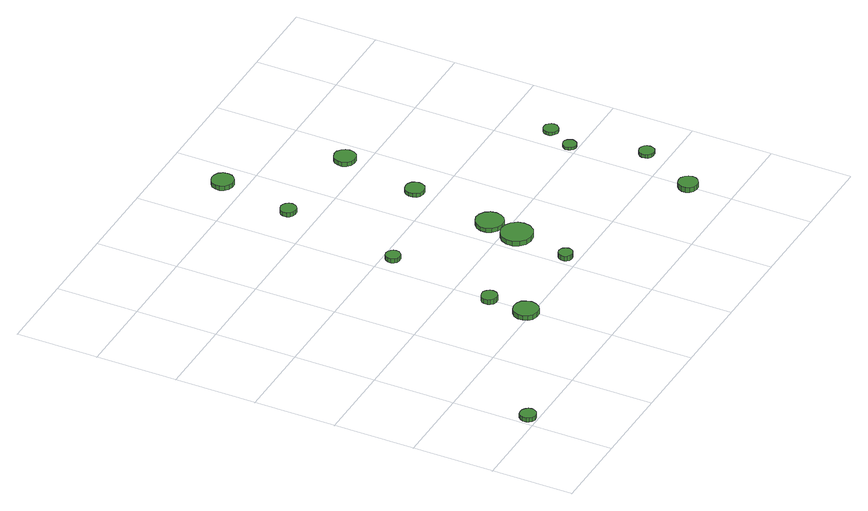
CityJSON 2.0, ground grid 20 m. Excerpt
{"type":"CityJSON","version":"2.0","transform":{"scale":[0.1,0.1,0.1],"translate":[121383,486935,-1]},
"CityObjects":{
"tree1":{"type":"SolitaryVegetationObject","attributes":{"function":"something"},"geometry":[{"type":"MultiSurface","lod":"1","boundaries":[[[0,1,2,3,4,5,6,7,8,9,10,11,12,13,14]],[[15,16,17,18,19,20,21,22,23,24,25,26,27,28,29]],[[0,29,28,1]],[[1,28,27,2]],[[2,27,26,3]],[[3,26,25,4]],[[4,25,24,5]],[[5,24,23,6]],[[6,23,22,7]],[[7,22,21,8]],[[8,21,20,9]],[[9,20,19,10]],[[10,19,18,11]],[[11,18,17,12]],[[12,17,16,13]],[[13,16,15,14]],[[14,15,29,0]]]}]},
"tree2":{"type":"SolitaryVegetationObject","attributes":{"function":"something"},"geometry":[{"type":"MultiSurface","lod":"1","boundaries":[[[30,31,32,33,34,35,36,37,38,39,40,41,42,43,44]],[[45,46,47,48,49,50,51,52,53,54,55,56,57,58,59]],[[30,59,58,31]],[[31,58,57,32]],[[32,57,56,33]],[[33,56,55,34]],[[34,55,54,35]],[[35,54,53,36]],[[36,53,52,37]],[[37,52,51,38]],[[38,51,50,39]],[[39,50,49,40]],[[40,49,48,41]],[[41,48,47,42]],[[42,47,46,43]],[[43,46,45,44]],[[44,45,59,30]]]}]},
"tree3":{"type":"SolitaryVegetationObject","attributes":{"function":"something"},"geometry":[{"type":"MultiSurface","lod":"1","boundaries":[[[60,61,62,63,64,65,66,67,68,69,70,71,72,73,74]],[[75,76,77,78,79,80,81,82,83,84,85,86,87,88,89]],[[60,89,88,61]],[[61,88,87,62]],[[62,87,86,63]],[[63,86,85,64]],[[64,85,84,65]],[[65,84,83,66]],[[66,83,82,67]],[[67,82,81,68]],[[68,81,80,69]],[[69,80,79,70]],[[70,79,78,71]],[[71,78,77,72]],[[72,77,76,73]],[[73,76,75,74]],[[74,75,89,60]]]}]},
"tree4":{"type":"SolitaryVegetationObject","attributes":{"function":"something"},"geometry":[{"type":"MultiSurface","lod":"1","boundaries":[[[90,91,92,93,94,95,96,97,98,99,100,101,102,103,104]],[[105,106,107,108,109,110,111,112,113,114,115,116,117,118,119]],[[90,119,118,91]],[[91,118,117,92]],[[92,117,116,93]],[[93,116,115,94]],[[94,115,114,95]],[[95,114,113,96]],[[96,113,112,97]],[[97,112,111,98]],[[98,111,110,99]],[[99,110,109,100]],[[100,109,108,101]],[[101,108,107,102]],[[102,107,106,103]],[[103,106,105,104]],[[104,105,119,90]]]}]},
"tree5":{"type":"SolitaryVegetationObject","attributes":{"function":"something"},"geometry":[{"type":"MultiSurface","lod":"1","boundaries":[[[120,121,122,123,124,125,126,127,128,129,130,131,132,133,134]],[[135,136,137,138,139,140,141,142,143,144,145,146,147,148,149]],[[120,149,148,121]],[[121,148,147,122]],[[122,147,146,123]],[[123,146,145,124]],[[124,145,144,125]],[[125,144,143,126]],[[126,143,142,127]],[[127,142,141,128]],[[128,141,140,129]],[[129,140,139,130]],[[130,139,138,131]],[[131,138,137,132]],[[132,137,136,133]],[[133,136,135,134]],[[134,135,149,120]]]}]},
"tree6":{"type":"SolitaryVegetationObject","attributes":{"function":"something"},"geometry":[{"type":"MultiSurface","lod":"1","boundaries":[[[150,151,152,153,154,155,156,157,158,159,160,161,162,163,164]],[[165,166,167,168,169,170,171,172,173,174,175,176,177,178,179]],[[150,179,178,151]],[[151,178,177,152]],[[152,177,176,153]],[[153,176,175,154]],[[154,175,174,155]],[[155,174,173,156]],[[156,173,172,157]],[[157,172,171,158]],[[158,171,170,159]],[[159,170,169,160]],[[160,169,168,161]],[[161,168,167,162]],[[162,167,166,163]],[[163,166,165,164]],[[164,165,179,150]]]}]},
"tree7":{"type":"SolitaryVegetationObject","attributes":{"function":"something"},"geometry":[{"type":"MultiSurface","lod":"1","boundaries":[[[180,181,182,183,184,185,186,187,188,189,190,191,192,193,194]],[[195,196,197,198,199,200,201,202,203,204,205,206,207,208,209]],[[180,209,208,181]],[[181,208,207,182]],[[182,207,206,183]],[[183,206,205,184]],[[184,205,204,185]],[[185,204,203,186]],[[186,203,202,187]],[[187,202,201,188]],[[188,201,200,189]],[[189,200,199,190]],[[190,199,198,191]],[[191,198,197,192]],[[192,197,196,193]],[[193,196,195,194]],[[194,195,209,180]]]}]},
"tree8":{"type":"SolitaryVegetationObject","attributes":{"function":"something"},"geometry":[{"type":"MultiSurface","lod":"1","boundaries":[[[210,211,212,213,214,215,216,217,218,219,220,221,222,223,224]],[[225,226,227,228,229,230,231,232,233,234,235,236,237,238,239]],[[210,239,238,211]],[[211,238,237,212]],[[212,237,236,213]],[[213,236,235,214]],[[214,235,234,215]],[[215,234,233,216]],[[216,233,232,217]],[[217,232,231,218]],[[218,231,230,219]],[[219,230,229,220]],[[220,229,228,221]],[[221,228,227,222]],[[222,227,226,223]],[[223,226,225,224]],[[224,225,239,210]]]}]},
"tree9":{"type":"SolitaryVegetationObject","attributes":{"function":"something"},"geometry":[{"type":"MultiSurface","lod":"1","boundaries":[[[240,241,242,243,244,245,246,247,248,249,250,251,252,253,254]],[[255,256,257,258,259,260,261,262,263,264,265,266,267,268,269]],[[240,269,268,241]],[[241,268,267,242]],[[242,267,266,243]],[[243,266,265,244]],[[244,265,264,245]],[[245,264,263,246]],[[246,263,262,247]],[[247,262,261,248]],[[248,261,260,249]],[[249,260,259,250]],[[250,259,258,251]],[[251,258,257,252]],[[252,257,256,253]],[[253,256,255,254]],[[254,255,269,240]]]}]},
"tree10":{"type":"SolitaryVegetationObject","attributes":{"function":"something"},"geometry":[{"type":"MultiSurface","lod":"1","boundaries":[[[270,271,272,273,274,275,276,277,278,279,280,281,282,283,284]],[[285,286,287,288,289,290,291,292,293,294,295,296,297,298,299]],[[270,299,298,271]],[[271,298,297,272]],[[272,297,296,273]],[[273,296,295,274]],[[274,295,294,275]],[[275,294,293,276]],[[276,293,292,277]],[[277,292,291,278]],[[278,291,290,279]],[[279,290,289,280]],[[280,289,288,281]],[[281,288,287,282]],[[282,287,286,283]],[[283,286,285,284]],[[284,285,299,270]]]}]},
"tree11":{"type":"SolitaryVegetationObject","attributes":{"function":"something"},"geometry":[{"type":"MultiSurface","lod":"1","boundaries":[[[300,301,302,303,304,305,306,307,308,309,310,311,312,313,314]],[[315,316,317,318,319,320,321,322,323,324,325,326,327,328,329]],[[300,329,328,301]],[[301,328,327,302]],[[302,327,326,303]],[[303,326,325,304]],[[304,325,324,305]],[[305,324,323,306]],[[306,323,322,307]],[[307,322,321,308]],[[308,321,320,309]],[[309,320,319,310]],[[310,319,318,311]],[[311,318,317,312]],[[312,317,316,313]],[[313,316,315,314]],[[314,315,329,300]]]}]},
"tree12":{"type":"SolitaryVegetationObject","attributes":{"function":"something"},"geometry":[{"type":"MultiSurface","lod":"1","boundaries":[[[330,331,332,333,334,335,336,337,338,339,340,341,342,343,344]],[[345,346,347,348,349,350,351,352,353,354,355,356,357,358,359]],[[330,359,358,331]],[[331,358,357,332]],[[332,357,356,333]],[[333,356,355,334]],[[334,355,354,335]],[[335,354,353,336]],[[336,353,352,337]],[[337,352,351,338]],[[338,351,350,339]],[[339,350,349,340]],[[340,349,348,341]],[[341,348,347,342]],[[342,347,346,343]],[[343,346,345,344]],[[344,345,359,330]]]}]},
"tree13":{"type":"SolitaryVegetationObject","attributes":{"function":"something"},"geometry":[{"type":"MultiSurface","lod":"1","boundaries":[[[360,361,362,363,364,365,366,367,368,369,370,371,372,373,374]],[[375,376,377,378,379,380,381,382,383,384,385,386,387,388,389]],[[360,389,388,361]],[[361,388,387,362]],[[362,387,386,363]],[[363,386,385,364]],[[364,385,384,365]],[[365,384,383,366]],[[366,383,382,367]],[[367,382,381,368]],[[368,381,380,369]],[[369,380,379,370]],[[370,379,378,371]],[[371,378,377,372]],[[372,377,376,373]],[[373,376,375,374]],[[374,375,389,360]]]}]},
"tree14":{"type":"SolitaryVegetationObject","attributes":{"function":"something"},"geometry":[{"type":"MultiSurface","lod":"1","boundaries":[[[390,391,392,393,394,395,396,397,398,399,400,401,402,403,404]],[[405,406,407,408,409,410,411,412,413,414,415,416,417,418,419]],[[390,419,418,391]],[[391,418,417,392]],[[392,417,416,393]],[[393,416,415,394]],[[394,415,414,395]],[[395,414,413,396]],[[396,413,412,397]],[[397,412,411,398]],[[398,411,410,399]],[[399,410,409,400]],[[400,409,408,401]],[[401,408,407,402]],[[402,407,406,403]],[[403,406,405,404]],[[404,405,419,390]]]}]},
"tree15":{"type":"SolitaryVegetationObject","attributes":{"function":"something"},"geometry":[{"type":"MultiSurface","lod":"1","boundaries":[[[420,421,422,423,424,425,426,427,428,429,430,431,432,433,434]],[[435,436,437,438,439,440,441,442,443,444,445,446,447,448,449]],[[420,449,448,421]],[[421,448,447,422]],[[422,447,446,423]],[[423,446,445,424]],[[424,445,444,425]],[[425,444,443,426]],[[426,443,442,427]],[[427,442,441,428]],[[428,441,440,429]],[[429,440,439,430]],[[430,439,438,431]],[[431,438,437,432]],[[432,437,436,433]],[[433,436,435,434]],[[434,435,449,420]]]}]}
},
"vertices":[
[47,25,17],[45,33,17],[40,39,17],[33,43,17],[25,44,17],[17,42,17],[11,36,17],[8,29,17],[8,21,17],[11,13,17],[17,8,17],[25,5,17],[33,6,17],[40,10,17],[45,17,17],[45,17,6],[40,10,6],[33,6,6],[25,5,6],[17,8,6],[11,13,6],[8,21,6],[8,29,6],[11,36,6],[17,42,6],[25,44,6],[33,43,6],[40,39,6],[45,33,6],[47,25,6],
[411,208,27],[408,220,27],[401,231,27],[390,237,27],[377,238,27],[365,234,27],[356,226,27],[351,214,27],[351,202,27],[356,190,27],[365,182,27],[377,178,27],[390,179,27],[401,185,27],[408,196,27],[408,196,15],[401,185,15],[390,179,15],[377,178,15],[365,182,15],[356,190,15],[351,202,15],[351,214,15],[356,226,15],[365,234,15],[377,238,15],[390,237,15],[401,231,15],[408,220,15],[411,208,15],
[416,308,23],[414,316,23],[409,323,23],[402,327,23],[394,327,23],[386,325,23],[380,320,23],[377,312,23],[377,304,23],[380,297,23],[386,291,23],[394,289,23],[402,290,23],[409,294,23],[414,300,23],[414,300,10],[409,294,10],[402,290,10],[394,289,10],[386,291,10],[380,297,10],[377,304,10],[377,312,10],[380,320,10],[386,325,10],[394,327,10],[402,327,10],[409,323,10],[414,316,10],[416,308,10],
[466,578,17],[465,585,17],[460,591,17],[454,595,17],[446,596,17],[439,594,17],[434,589,17],[431,582,17],[431,574,17],[434,567,17],[439,562,17],[446,560,17],[454,561,17],[460,565,17],[465,571,17],[465,571,6],[460,565,6],[454,561,6],[446,560,6],[439,562,6],[434,567,6],[431,574,6],[431,582,6],[434,589,6],[439,594,6],[446,596,6],[454,595,6],[460,591,6],[465,585,6],[466,578,6],
[642,231,23],[640,238,23],[636,244,23],[630,247,23],[623,248,23],[616,246,23],[611,241,23],[608,234,23],[608,227,23],[611,221,23],[616,216,23],[623,214,23],[630,215,23],[636,218,23],[640,224,23],[640,224,10],[636,218,10],[630,215,10],[623,214,10],[616,216,10],[611,221,10],[608,227,10],[608,234,10],[611,241,10],[616,246,10],[623,248,10],[630,247,10],[636,244,10],[640,238,10],[642,231,10],
[690,368,19],[687,383,19],[677,396,19],[663,404,19],[647,406,19],[632,401,19],[620,390,19],[613,376,19],[613,359,19],[620,345,19],[632,334,19],[647,329,19],[663,331,19],[677,339,19],[687,352,19],[687,352,7],[677,339,7],[663,331,7],[647,329,7],[632,334,7],[620,345,7],[613,359,7],[613,376,7],[620,390,7],[632,401,7],[647,406,7],[663,404,7],[677,396,7],[687,383,7],[690,368,7],
[526,871,17],[524,879,17],[519,886,17],[512,890,17],[504,891,17],[496,888,17],[490,883,17],[487,875,17],[487,867,17],[490,860,17],[496,855,17],[504,852,17],[512,853,17],[519,857,17],[524,864,17],[524,864,6],[519,857,6],[512,853,6],[504,852,6],[496,855,6],[490,860,6],[487,867,6],[487,875,6],[490,883,6],[496,888,6],[504,891,6],[512,890,6],[519,886,6],[524,879,6],[526,871,6],
[701,444,17],[698,458,17],[690,469,17],[678,476,17],[664,478,17],[651,473,17],[640,464,17],[635,451,17],[635,437,17],[640,424,17],[651,415,17],[664,411,17],[678,412,17],[690,419,17],[698,431,17],[698,431,6],[690,419,6],[678,412,6],[664,411,6],[651,415,6],[640,424,6],[635,437,6],[635,451,6],[640,464,6],[651,473,6],[664,478,6],[678,476,6],[690,469,6],[698,458,6],[701,444,6],
[565,1054,18],[563,1065,18],[556,1074,18],[546,1079,18],[535,1080,18],[525,1077,18],[516,1069,18],[512,1059,18],[512,1048,18],[516,1038,18],[525,1031,18],[535,1027,18],[546,1028,18],[556,1034,18],[563,1043,18],[563,1043,6],[556,1034,6],[546,1028,6],[535,1027,6],[525,1031,6],[516,1038,6],[512,1048,6],[512,1059,6],[516,1069,6],[525,1077,6],[535,1080,6],[546,1079,6],[556,1074,6],[563,1065,6],[565,1054,6],
[730,653,16],[728,663,16],[723,670,16],[714,675,16],[705,676,16],[695,673,16],[688,667,16],[684,658,16],[684,648,16],[688,639,16],[695,633,16],[705,630,16],[714,631,16],[723,636,16],[728,644,16],[728,644,6],[723,636,6],[714,631,6],[705,630,6],[695,633,6],[688,639,6],[684,648,6],[684,658,6],[688,667,6],[695,673,6],[705,676,6],[714,675,6],[723,670,6],[728,663,6],[730,653,6],
[773,850,17],[770,860,17],[764,869,17],[755,875,17],[744,876,17],[733,872,17],[725,865,17],[721,855,17],[721,844,17],[725,834,17],[733,827,17],[744,824,17],[755,825,17],[764,830,17],[770,839,17],[770,839,6],[764,830,6],[755,825,6],[744,824,6],[733,827,6],[725,834,6],[721,844,6],[721,855,6],[725,865,6],[733,872,6],[744,876,6],[755,875,6],[764,869,6],[770,860,6],[773,850,6],
[1020,108,23],[1018,118,23],[1012,126,23],[1003,131,23],[994,132,23],[984,129,23],[977,122,23],[973,113,23],[973,103,23],[977,94,23],[984,88,23],[994,85,23],[1003,86,23],[1012,91,23],[1018,99,23],[1018,99,10],[1012,91,10],[1003,86,10],[994,85,10],[984,88,10],[977,94,10],[973,103,10],[973,113,10],[977,122,10],[984,129,10],[994,132,10],[1003,131,10],[1012,126,10],[1018,118,10],[1020,108,10],
[1039,421,14],[1037,427,14],[1033,433,14],[1027,437,14],[1020,437,14],[1014,435,14],[1009,430,14],[1006,424,14],[1006,417,14],[1009,411,14],[1014,406,14],[1020,404,14],[1027,405,14],[1033,408,14],[1037,414,14],[1037,414,7],[1033,408,7],[1027,405,7],[1020,404,7],[1014,406,7],[1009,411,7],[1006,417,7],[1006,424,7],[1009,430,7],[1014,435,7],[1020,437,7],[1027,437,7],[1033,433,7],[1037,427,7],[1039,421,7],
[1093,252,16],[1091,260,16],[1087,266,16],[1080,270,16],[1072,271,16],[1065,268,16],[1059,263,16],[1056,256,16],[1056,248,16],[1059,241,16],[1065,236,16],[1072,234,16],[1080,235,16],[1087,238,16],[1091,245,16],[1091,245,7],[1087,238,7],[1080,235,7],[1072,234,7],[1065,236,7],[1059,241,7],[1056,248,7],[1056,256,7],[1059,263,7],[1065,268,7],[1072,271,7],[1080,270,7],[1087,266,7],[1091,260,7],[1093,252,7],
[1076,486,14],[1074,493,14],[1070,499,14],[1064,503,14],[1056,504,14],[1049,502,14],[1043,497,14],[1040,490,14],[1040,482,14],[1043,476,14],[1049,471,14],[1056,468,14],[1064,469,14],[1070,473,14],[1074,479,14],[1074,479,6],[1070,473,6],[1064,469,6],[1056,468,6],[1049,471,6],[1043,476,6],[1040,482,6],[1040,490,6],[1043,497,6],[1049,502,6],[1056,504,6],[1064,503,6],[1070,499,6],[1074,493,6],[1076,486,6]
]}
